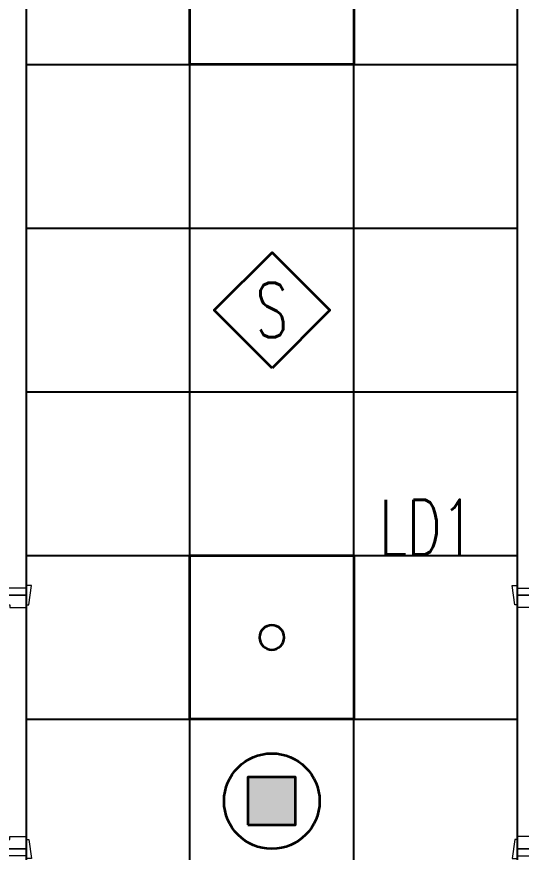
# Model space of a CAD drawing. Extents: x -12260 to 57327, y -29287 to 19916.
# Drawn here: x 23941 to 25790, y -9897 to -6835 of the extents above; entities that cross this region are included whole.
import ezdxf
from ezdxf.enums import TextEntityAlignment as Align

# ---------------------------------------------------------------- set-up
doc = ezdxf.new("R2010")
doc.units = 0
doc.header["$LTSCALE"] = 0.25
doc.linetypes.add('DASHDOT', pattern=[25.4, 12.7, -6.35, 0, -6.35])
doc.layers.add('01-First Floor$0$FALSE CEILING', color=251, linetype='Continuous')
for name, color, linetype, lineweight in [('01-First Floor$0$Walls', 251, 'Continuous', 5), ('01-First Floor$0$Wooden Joinery', 251, 'Continuous', 5), ('E-LITE-CIRC-NUMB', 6, 'Continuous', 25), ('E-LITE-CLNG', 150, 'Continuous', 35), ('E-LITE-CLNG-CNDT', 6, 'DASHDOT', 35), ('E-LITE-CTRL', 6, 'Continuous', 25), ('E-LITE-IDEN', 6, 'Continuous', 25), ('F-ALRM-CLNG @ 100', 33, 'Continuous', 35), ('T-INTC-CLNG @ 100', 33, 'Continuous', 35), ('T-INTC-DEVC-NUMB', 2, 'Continuous', 25)]:
    doc.layers.add(name, color=color, linetype=linetype, lineweight=lineweight)
doc.styles.add('DC_SIMPLEX', font='SIMPLEX.shx', dxfattribs={"width": 0.7})

# ---------------------------------------------------------------- blocks, each defined once
blk = doc.blocks.new('01-First Floor$0$A$C72370EFE')
at = {"layer": '01-First Floor$0$Wooden Joinery'}
for p, q in [((-0.01, -0.03), (-0.01, -0.07)), ((0, -0.03), (-0.01, -0.03)), ((0.04, -0.03), (0.05, -0.03)), ((0.05, -0.03), (0.05, -0.07)), ((-0.01, -0.04), (-0.02, -0.04)), ((-0.01, -0.06), (-0.02, -0.06)), ((0.05, -0.04), (0.06, -0.04)), ((0.05, -0.06), (0.06, -0.06)), ((-0.05, -0.07), (-0.05, -0.16)), ((-0.03, -0.07), (-0.03, -0.16)), ((0, -0.07), (-0.01, -0.07)), ((0.04, -0.07), (0.05, -0.07)), ((0.07, -0.07), (0.07, -0.16)), ((0.09, -0.07), (0.09, -0.16)), ((-0.01, -0.17), (-0.02, -0.17)), ((-0.01, -0.17), (-0.01, -0.19)), ((0.05, -0.17), (0.06, -0.17)), ((0.05, -0.17), (0.05, -0.19)), ((-0.01, -0.19), (-0.02, -0.19)), ((0.05, -0.19), (0.06, -0.19))]:
    blk.add_line(p, q, dxfattribs=at)
for centre, radius, start, end in [((-0.02, -0.07), 0.03, 90, 180), ((-0.02, -0.07), 0.01, 90, 180), ((0.06, -0.07), 0.03, 0, 90), ((0.06, -0.07), 0.01, 0, 90), ((-0.02, -0.16), 0.03, 180, 270), ((-0.02, -0.16), 0.01, 180, 270), ((0.06, -0.16), 0.01, 270, 0), ((0.06, -0.16), 0.03, 270, 0)]:
    blk.add_arc(centre, radius, start, end, dxfattribs=at)
blk = doc.blocks.new('01-First Floor$0$A$C5DAD61B4')
at = {"layer": '01-First Floor$0$Wooden Joinery'}
for points in [[(80, 959.1), (80, 969.1), (10, 979.1), (10, 959.1)], [(940, 959.1), (940, 969.1), (1010, 979.1), (1010, 959.1)], [(70, 859.1), (70, 849.1), (0, 839.1), (0, 859.1)], [(120, 859.1), (120, 0), (80, 0), (80, 859.1)], [(950, 859.1), (950, 849.1), (1020, 839.1), (1020, 859.1)]]:
    blk.add_lwpolyline(points, close=True, dxfattribs=at)
for points in [[(45, 859.1), (45, 959.1), (20, 959.1), (20, 859.1), (45, 859.1)], [(45, 859.1), (80, 859.1), (80, 899.1), (90, 899.1), (90, 959.1), (45, 959.1), (45, 859.1)], [(975, 859.1), (940, 859.1), (940, 899.1), (930, 899.1), (930, 959.1), (975, 959.1), (975, 859.1)], [(975, 859.1), (975, 959.1), (1000, 959.1), (1000, 859.1), (975, 859.1)]]:
    blk.add_lwpolyline(points, dxfattribs=at)
blk.add_arc((80, 859.1), 860, 272.666, 0, dxfattribs=at)
at = {"layer": '01-First Floor$0$Wooden Joinery', "xscale": 999.9999999998854, "yscale": 999.9999999998854, "zscale": 999.9999999998854, "rotation": 180}
blk.add_blockref('01-First Floor$0$A$C72370EFE', (120, 0), dxfattribs=at)
blk = doc.blocks.new('01-First Floor')
at = {"layer": '01-First Floor$0$FALSE CEILING', "linetype": 'Continuous'}
for p, q in [((24576, -12830), (24576, -2710)), ((25176, -12830), (25176, -2710)), ((23976, -7010), (25776, -7010)), ((23976, -7610), (25776, -7610)), ((23976, -8210), (25776, -8210)), ((23976, -8810), (25776, -8810)), ((23976, -9410), (25776, -9410))]:
    blk.add_line(p, q, dxfattribs=at)
at = {"layer": '01-First Floor$0$FALSE CEILING'}
blk.add_lwpolyline([(23976, -12830), (25776, -12830), (25776, -2710), (23976, -2710)], close=True, dxfattribs=at)
at = {"layer": '01-First Floor$0$Walls'}
for p, q in [((23976, -6710), (23976, -8930)), ((25776, -6710), (25776, -8930)), ((23976, -8930), (23876, -8930)), ((25776, -8930), (25876, -8930))]:
    blk.add_line(p, q, dxfattribs=at)
at = {"layer": '01-First Floor$0$Wooden Joinery', "rotation": 270}
blk.add_blockref('01-First Floor$0$A$C5DAD61B4', (23016.9, -8910), dxfattribs=at)
at = {"layer": '01-First Floor$0$Wooden Joinery', "xscale": -1, "rotation": 90}
blk.add_blockref('01-First Floor$0$A$C5DAD61B4', (26735.1, -8910), dxfattribs=at)
blk = doc.blocks.new('*U16')
blk.add_lwpolyline([(-300, 300), (-300, -300), (300, -300), (300, 300)], close=True)
blk.add_circle((0, 0), 45)
at = {"layer": 'E-LITE-CIRC-NUMB', "style": 'DC_SIMPLEX', "width": 0.7, "flags": 8}
blk.add_attdef('CIRCUIT', text='', height=200, rotation=0, dxfattribs=at).set_placement((-473.9, 300), align=Align.RIGHT)
at = {"layer": 'E-LITE-CTRL', "style": 'DC_SIMPLEX', "width": 0.7, "flags": 8}
blk.add_attdef('CONTROL', (1118.9, -935), '', height=200, rotation=360, dxfattribs=at)
at = {"layer": 'E-LITE-IDEN', "style": 'DC_SIMPLEX', "width": 0.7, "flags": 8}
blk.add_attdef('TYPE', (460.4, 457.6), '', height=200, rotation=360, dxfattribs=at)
blk = doc.blocks.new('A$C5CF53093')
blk.add_lwpolyline([(0, -212.1), (-212.1, 0), (0, 212.1), (212.1, 0)], close=True)
blk = doc.blocks.new('*U82')
at = {"xscale": 0.01, "yscale": 0.01, "zscale": 0.01}
blk.add_blockref('A$C5CF53093', (0.007, -0.007), dxfattribs=at)
at = {"color": 6, "style": 'DC_SIMPLEX', "width": 0.7, "flags": 8}
blk.add_attdef('TYPE', text='', height=2, rotation=360, dxfattribs=at).set_placement((0, 0), align=Align.MIDDLE_CENTER)
blk = doc.blocks.new('DC_PA-CL-Speaker')
blk.add_hatch(color=256).paths.add_polyline_path([(-0.883, -0.87), (0.865, -0.87), (0.865, 0.878), (-0.883, 0.878)])
blk.add_lwpolyline([(-0.883, -0.87), (0.865, -0.87), (0.865, 0.878), (-0.883, 0.878)], close=True)
blk.add_circle((0, 0), 1.75)
at = {"layer": 'T-INTC-DEVC-NUMB', "style": 'DC_SIMPLEX', "width": 0.7}
blk.add_attdef('DC_CONTROL', (3.364, 2.471), '', height=2, rotation=360, dxfattribs=at)

msp = doc.modelspace()

# ---------------------------------------------------------------- block references
at = {"layer": 'E-LITE-CLNG'}
ref = msp.add_blockref('*U16', (24876, -6710), dxfattribs=dict(at, xscale=-1))
ref.add_attrib('TYPE', 'LD1', (25269.5, -6405.5), dxfattribs={"layer": 'E-LITE-IDEN', "height": 200, "rotation": 0, "style": 'DC_SIMPLEX', "width": 0.7, "flags": 8})
ref = msp.add_blockref('*U16', (24876, -9110), dxfattribs=dict(at, xscale=-1))
ref.add_attrib('TYPE', 'LD1', (25269.5, -8805.5), dxfattribs={"layer": 'E-LITE-IDEN', "height": 200, "rotation": 0, "style": 'DC_SIMPLEX', "width": 0.7, "flags": 8})
at = {"layer": 'E-LITE-CLNG-CNDT'}
msp.add_blockref('01-First Floor', (0, 0), dxfattribs=at)
at = {"layer": 'F-ALRM-CLNG @ 100', "xscale": 100, "yscale": 100, "zscale": 100}
msp.add_blockref('*U82', (24876, -7910), dxfattribs=at).add_auto_attribs({'TYPE': 'S'})
at = {"layer": 'T-INTC-CLNG @ 100', "xscale": 100, "yscale": 100, "zscale": 100}
msp.add_blockref('DC_PA-CL-Speaker', (24876, -9710), dxfattribs=at)

doc.saveas('drawing.dxf')
